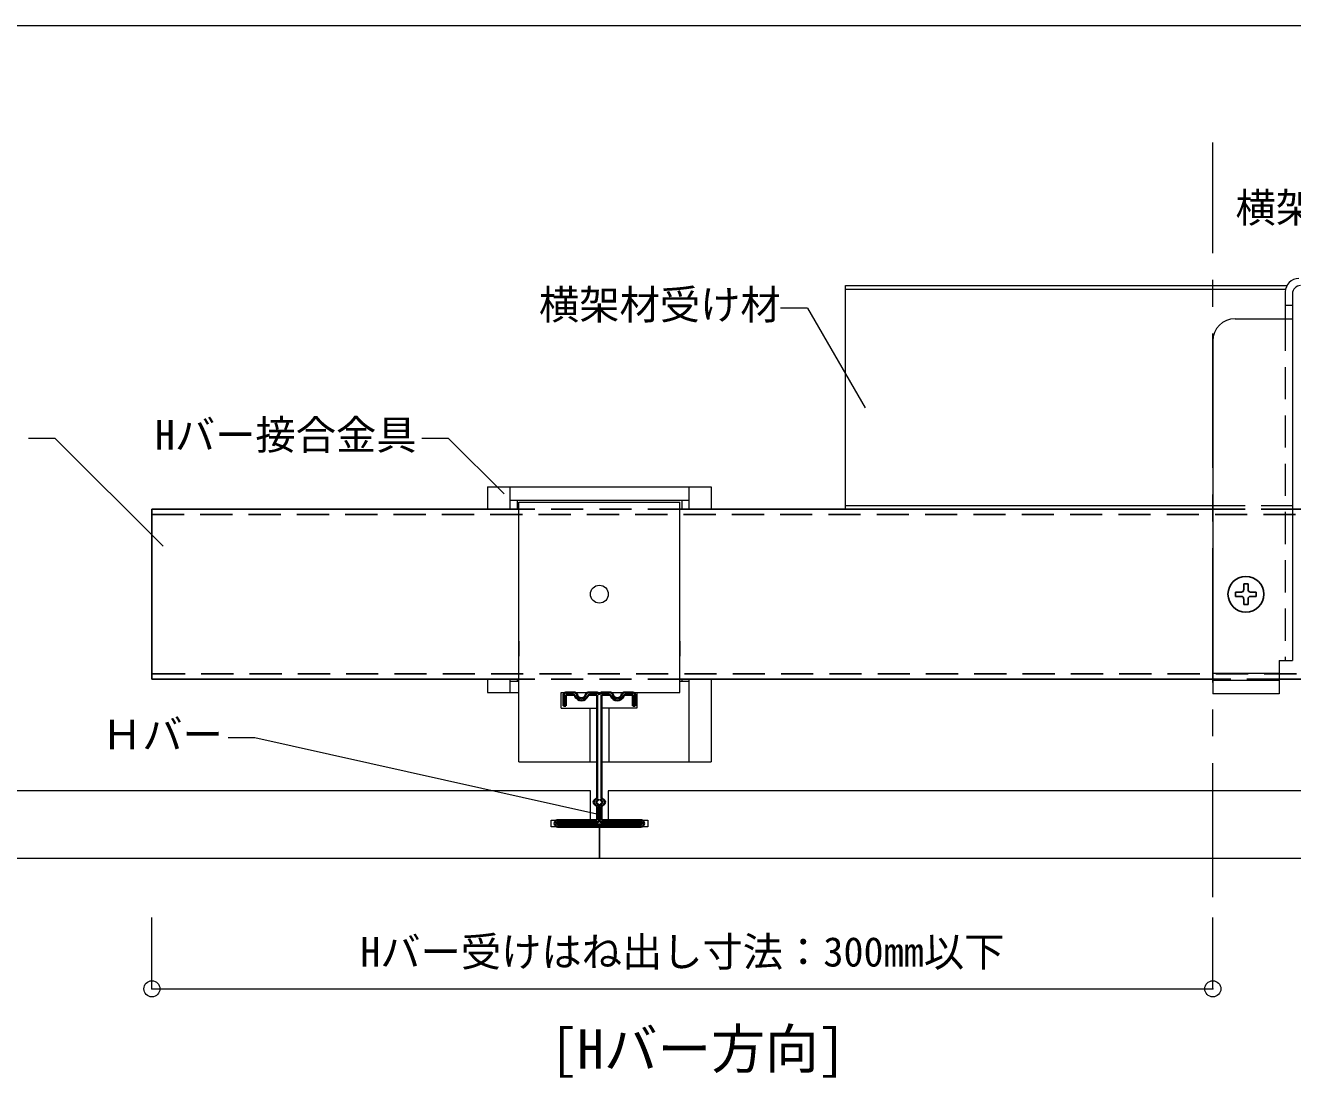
# Model space of a CAD drawing. Units: millimetres on the paper, with parts at other scales. Extents: x -195 to 195, y -140 to 138.
# Drawn here: x 41.08 to 88.29, y -32.72 to 6.5 of the extents above; entities that cross this region are included whole.
import ezdxf
from ezdxf.enums import TextEntityAlignment as Align

# ---------------------------------------------------------------- set-up
doc = ezdxf.new("R2010")
doc.units = ezdxf.units.MM
doc.header["$PDMODE"] = 32
doc.header["$PDSIZE"] = 0.6
doc.linetypes.add('CHAIN1', pattern=[8, 5, -1, 1, -1])
doc.linetypes.add('DASHED1', pattern=[1.8, 1.2, -0.6])
for name, color, linetype, lineweight in [('A-0_中心線', 4, 'CHAIN1', 9), ('A-1_横架材受け材(ランナー)', 7, 'Continuous', 18), ('A-3_Hバー受け', 2, 'Continuous', 25), ('A-5_寸法', 4, 'Continuous', 9), ('A-6_文字', 7, 'Continuous', 18), ('A-7_HバーまたはTバー', 6, 'Continuous', 35), ('A-A_クリップ', 7, 'Continuous', 18), ('A-C_ビス・アンカーボルト・強調図形', 2, 'Continuous', 25), ('A-D_パネル', 4, 'Continuous', 9), ('F-3_図面枠', 3, 'Continuous', 18)]:
    doc.layers.add(name, color=color, linetype=linetype, lineweight=lineweight)
doc.styles.add('ＭＳ ゴシック', font='')
doc.styles.get('ＭＳ ゴシック').set_extended_font_data('MS Gothic')

msp = doc.modelspace()

# ---------------------------------------------------------------- linework, layer by layer
at = {"layer": 'A-0_中心線'}
msp.add_line((85.313, -25.99), (85.313, 2.133), dxfattribs=at)
at = {"layer": 'A-1_横架材受け材(ランナー)'}
for p, q in [((71.629, -11.532), (71.629, -3.198)), ((71.629, -3.198), (88.072, -3.198)), ((71.629, -3.332), (88.023, -3.332)), ((88.013, -3.435), (88.013, -4.435)), ((88.279, -3.501), (88.279, -17.168)), ((88.279, -3.935), (88.013, -3.935)), ((86.146, -4.435), (88.279, -4.435)), ((85.313, -5.268), (85.313, -18.418)), ((71.629, -11.398), (85.313, -11.398)), ((71.629, -11.532), (85.313, -11.532)), ((87.779, -17.168), (88.279, -17.168)), ((87.779, -17.168), (87.779, -18.418)), ((87.779, -17.654), (85.313, -17.654)), ((87.779, -17.917), (85.313, -17.917)), ((86.213, -18.418), (85.313, -18.418)), ((87.779, -18.418), (86.213, -18.418))]:
    msp.add_line(p, q, dxfattribs=at)
at = {"layer": 'A-1_横架材受け材(ランナー)', "linetype": 'DASHED1'}
for p, q in [((88.013, -4.435), (88.013, -17.168)), ((85.313, -11.398), (88.279, -11.398)), ((85.313, -11.532), (88.279, -11.532))]:
    msp.add_line(p, q, dxfattribs=at)
at = {"layer": 'A-1_横架材受け材(ランナー)'}
for centre, radius in [((88.513, -3.435), 0.5), ((88.579, -3.501), 0.3), ((86.146, -5.268), 0.833)]:
    msp.add_arc(centre, radius, 90, 180, dxfattribs=at)
at = {"layer": 'A-3_Hバー受け'}
for p, q in [((45.796, -11.532), (45.796, -17.865)), ((45.796, -11.532), (59.463, -11.532)), ((85.313, -11.532), (65.463, -11.532)), ((103.313, -11.532), (88.279, -11.532)), ((59.463, -17.865), (45.796, -17.865)), ((85.313, -17.865), (65.463, -17.865)), ((103.813, -17.865), (87.779, -17.865))]:
    msp.add_line(p, q, dxfattribs=at)
at = {"layer": 'A-3_Hバー受け', "linetype": 'DASHED1'}
for p, q in [((45.796, -11.732), (113.63, -11.732)), ((65.463, -11.532), (59.463, -11.532)), ((85.313, -11.532), (88.279, -11.532)), ((113.63, -17.665), (45.796, -17.665)), ((65.463, -17.865), (59.463, -17.865)), ((87.779, -17.865), (85.313, -17.865))]:
    msp.add_line(p, q, dxfattribs=at)
at = {"layer": 'A-5_寸法'}
msp.add_line((45.796, -29.405), (45.796, -26.75), dxfattribs=at)
msp.add_lwpolyline([(45.796, -29.405), (85.313, -29.405), (85.313, -26.75)], dxfattribs=at)
at = {"layer": 'A-5_寸法', "color": 7}
for p in [(45.796, -29.405), (85.313, -29.405)]:
    msp.add_point(p, dxfattribs=at)
at = {"layer": 'A-6_文字'}
for p, q in [((70.214, -4.037), (69.214, -4.037)), ((70.214, -4.037), (72.363, -7.759)), ((42.194, -8.892), (41.194, -8.892)), ((46.212, -12.91), (42.194, -8.892)), ((56.849, -8.892), (55.849, -8.892)), ((58.918, -10.961), (56.849, -8.892)), ((49.633, -20.056), (48.633, -20.056)), ((62.369, -22.896), (49.633, -20.056))]:
    msp.add_line(p, q, dxfattribs=at)
at = {"layer": 'A-7_HバーまたはTバー'}
for p, q in [((61.55, -18.365), (61.213, -18.365)), ((62.043, -18.365), (62.38, -18.365)), ((62.883, -18.365), (62.546, -18.365)), ((63.376, -18.365), (63.713, -18.365)), ((61.13, -18.448), (61.13, -18.865)), ((61.13, -18.865), (61.213, -18.865)), ((61.213, -18.448), (61.487, -18.448)), ((61.213, -18.865), (61.213, -18.448)), ((62.105, -18.448), (62.38, -18.448)), ((62.38, -18.448), (62.38, -22.282)), ((62.546, -18.448), (62.821, -18.448)), ((62.546, -22.282), (62.546, -18.448)), ((63.713, -18.448), (63.439, -18.448)), ((63.713, -18.865), (63.713, -18.448)), ((63.796, -18.865), (63.713, -18.865)), ((63.796, -18.448), (63.796, -18.865)), ((62.38, -22.282), (62.272, -22.39)), ((62.272, -22.507), (62.38, -22.615)), ((62.331, -22.448), (62.439, -22.341)), ((62.439, -22.556), (62.331, -22.448)), ((62.38, -22.615), (62.38, -23.115)), ((62.463, -22.615), (62.463, -23.115)), ((62.595, -22.448), (62.487, -22.341)), ((62.487, -22.556), (62.595, -22.448)), ((62.654, -22.39), (62.546, -22.282)), ((62.654, -22.507), (62.546, -22.615)), ((62.546, -22.615), (62.546, -23.115)), ((62.38, -23.115), (60.921, -23.115)), ((62.546, -23.115), (64.005, -23.115)), ((62.38, -23.198), (60.921, -23.198)), ((62.463, -23.282), (60.921, -23.282)), ((64.005, -23.365), (60.921, -23.365)), ((64.005, -23.282), (62.463, -23.282)), ((62.546, -23.198), (64.005, -23.198))]:
    msp.add_line(p, q, dxfattribs=at)
for centre, radius, start, end in [((61.213, -18.448), 0.0833, 90, 180), ((61.55, -18.448), 0.0833, 9.5941, 90), ((62.043, -18.448), 0.0833, 90, 170.4059), ((62.38, -18.448), 0.0833, 0, 90), ((62.546, -18.448), 0.0833, 90, 180), ((62.883, -18.448), 0.0833, 9.5941, 90), ((63.376, -18.448), 0.0833, 90, 170.4059), ((63.713, -18.448), 0.0833, 0, 90), ((61.487, -18.532), 0.0833, 22.0243, 90), ((61.796, -18.407), 0.25, 202.0243, 270), ((61.796, -18.407), 0.167, 189.5941, 270), ((61.796, -18.407), 0.167, 270, 350.4059), ((61.796, -18.407), 0.25, 270, 337.9757), ((62.105, -18.532), 0.0833, 90, 157.9757), ((62.821, -18.532), 0.0833, 22.0243, 90), ((63.13, -18.407), 0.25, 202.0243, 270), ((63.13, -18.407), 0.167, 189.5941, 270), ((63.13, -18.407), 0.167, 270, 350.4059), ((63.13, -18.407), 0.25, 270, 337.9757), ((63.439, -18.532), 0.0833, 90, 157.9757), ((62.331, -22.448), 0.0833, 135, 225), ((62.38, -22.615), 0.0833, 0, 45), ((62.546, -22.615), 0.0833, 135, 180), ((62.595, -22.448), 0.0833, 315, 45), ((60.921, -23.24), 0.125, 90, 270), ((62.38, -23.115), 0.0833, 270, 0), ((62.546, -23.115), 0.0833, 180, 270), ((64.005, -23.24), 0.125, 270, 90), ((60.921, -23.24), 0.0417, 90, 270), ((64.005, -23.24), 0.0417, 270, 90)]:
    msp.add_arc(centre, radius, start, end, dxfattribs=at)
at = {"layer": 'A-A_クリップ'}
for p, q in [((58.296, -10.698), (66.63, -10.698)), ((58.296, -10.698), (58.296, -11.532)), ((59.13, -10.698), (59.13, -11.532)), ((65.796, -10.698), (65.796, -11.532)), ((66.63, -10.698), (66.63, -11.532)), ((59.13, -11.198), (65.796, -11.198)), ((59.396, -11.198), (59.396, -11.532)), ((59.463, -20.948), (59.463, -11.265)), ((59.463, -11.265), (65.463, -11.265)), ((65.463, -18.365), (65.463, -11.265)), ((65.53, -11.198), (65.53, -11.532)), ((59.463, -16.452), (59.463, -17.013)), ((65.463, -16.452), (65.463, -17.013)), ((58.296, -17.865), (58.296, -18.365)), ((59.13, -17.865), (59.13, -18.365)), ((59.396, -17.865), (59.396, -17.948)), ((65.53, -17.865), (65.53, -17.948)), ((65.796, -17.865), (65.796, -20.948)), ((66.63, -17.865), (66.63, -20.948)), ((58.296, -18.365), (59.463, -18.365)), ((59.463, -17.948), (59.13, -17.948)), ((61.046, -18.365), (65.463, -18.365)), ((61.046, -18.948), (61.046, -18.365)), ((63.863, -18.365), (63.863, -18.948)), ((65.796, -17.948), (65.463, -17.948)), ((61.046, -18.948), (62.38, -18.948)), ((62.113, -18.948), (62.113, -20.948)), ((62.38, -18.948), (62.38, -20.948)), ((63.863, -18.948), (62.546, -18.948)), ((62.546, -18.948), (62.546, -20.948)), ((62.813, -18.948), (62.813, -20.948)), ((59.463, -20.948), (62.38, -20.948)), ((62.546, -20.948), (66.63, -20.948))]:
    msp.add_line(p, q, dxfattribs=at)
msp.add_circle((62.463, -14.698), 0.333, dxfattribs=at)
at = {"layer": 'A-C_ビス・アンカーボルト・強調図形'}
for p, q in [((86.163, -14.618), (86.163, -14.785)), ((86.163, -14.618), (86.379, -14.618)), ((86.463, -14.318), (86.463, -14.535)), ((86.463, -14.318), (86.629, -14.318)), ((86.629, -14.318), (86.629, -14.535)), ((86.713, -14.618), (86.929, -14.618)), ((86.929, -14.618), (86.929, -14.785)), ((86.163, -14.785), (86.379, -14.785)), ((86.463, -14.868), (86.463, -15.085)), ((86.463, -15.085), (86.629, -15.085)), ((86.629, -14.868), (86.629, -15.085)), ((86.713, -14.785), (86.929, -14.785))]:
    msp.add_line(p, q, dxfattribs=at)
msp.add_circle((86.546, -14.701), 0.667, dxfattribs=at)
for centre, start, end in [((86.379, -14.535), 270, 0), ((86.713, -14.535), 180, 270), ((86.379, -14.868), 0, 90), ((86.713, -14.868), 90, 180)]:
    msp.add_arc(centre, 0.0833, start, end, dxfattribs=at)
at = {"layer": 'A-D_パネル'}
for p, q in [((62.129, -22.032), (21.065, -22.032)), ((62.796, -22.032), (62.796, -23.115)), ((113.63, -22.032), (62.796, -22.032)), ((62.796, -23.115), (64.263, -23.115)), ((64.263, -23.115), (64.263, -23.365)), ((62.463, -23.365), (62.463, -24.532)), ((64.263, -23.365), (62.463, -23.365)), ((62.463, -24.532), (62.463, -23.365)), ((21.065, -24.532), (62.463, -24.532)), ((62.463, -24.532), (113.63, -24.532))]:
    msp.add_line(p, q, dxfattribs=at)
msp.add_lwpolyline([(62.463, -23.365), (60.663, -23.365), (60.663, -23.115), (62.129, -23.115), (62.129, -22.032)], dxfattribs=at)
at = {"layer": 'F-3_図面枠'}
msp.add_line((1.5, 6.5), (190.5, 6.5), dxfattribs=at)

# ---------------------------------------------------------------- texts
at = {"layer": 'A-5_寸法', "style": 'ＭＳ ゴシック'}
msp.add_text('Hバー受けはね出し寸法：300mm以下', height=1.1, dxfattribs=at).set_placement((53.554, -28.905), align=Align.BOTTOM_LEFT)
at = {"layer": 'A-6_文字', "style": 'ＭＳ ゴシック'}
for s, height, p in [('横架材', 1.1, (86.159, -1.177)), ('横架材受け材', 1.1, (60.214, -4.787)), ('Hバー接合金具', 1.1, (45.904, -9.642)), ('Ｈバー', 1.1, (43.937, -20.806)), ('[Hバー方向]', 1.466, (60.639, -32.815))]:
    msp.add_text(s, height=height, dxfattribs=at).set_placement(p, align=Align.BOTTOM_LEFT)

doc.saveas('drawing.dxf')
